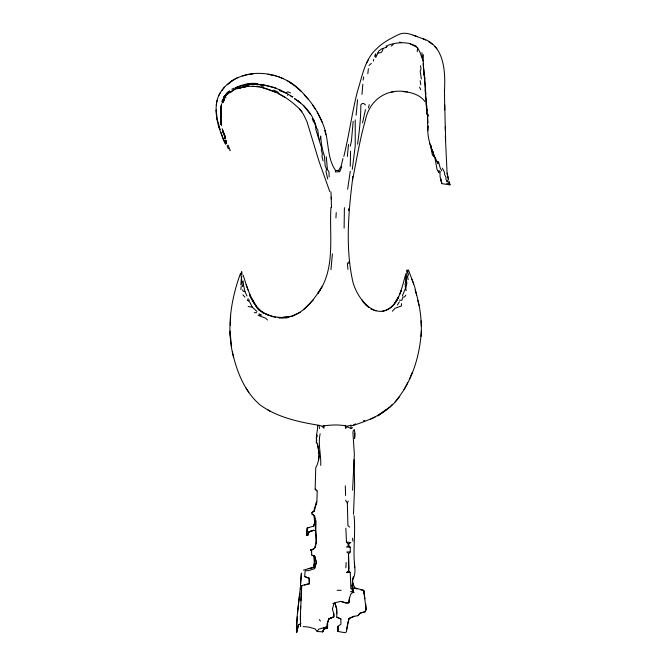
<?xml version="1.0" encoding="UTF-8"?>
<svg xmlns="http://www.w3.org/2000/svg" width="666" height="666" viewBox="0 0 666 666"><rect width="100%" height="100%" fill="white"/><g stroke="black" fill="none" stroke-linecap="round" stroke-linejoin="round"><path stroke-width="1" d="M316.525 504.279L316.616 501.939L316.442 504.57M316.616 490.526L315.16 489.36L315.742 467.715C320.046 460.422 319.205 451.656 317.499 443.723M300.533 609.007L300.674 606.227M300.241 589.11L301.407 573.026L300.533 583.849M335.93 217.89L336.222 212.621M345.87 567.757L346.162 562.495M395.021 401.889C411.821 382.542 419.805 356.385 421.345 331.102M297.486 613.536L300.241 588.819M221.137 111.93L221.254 117.84L221.254 111.93M221.254 114.918L221.545 105.261M230.611 315.892L230.319 325.249M299.65 593.498C298.31 605.577 296.661 617.499 296.437 629.778M300.533 613.977L300.533 626.556L300.241 623.925M300.241 619.247L301.698 585.605L309.307 583.558M317.207 490.817L316.908 501.356L314.277 511.297L311.938 512.47L311.938 513.936L313.986 515.692C314.985 526.248 317.432 537.412 314.868 547.868L311.646 549.916L311.355 552.256M344.405 207.65L344.114 228.13M348.626 210.631L348.743 208.641M361.963 94.439L362.837 84.199M354.645 438.161L354.945 433.191L354.354 429.687M421.054 336.363C422.202 320.762 419.888 305.028 415.201 290.143M352.597 490.234L354.354 454.254L352.897 432.026L353.771 429.978M297.311 616.608L296.437 632.409M353.188 121.354L351.432 140.951L350.258 146.22M303.163 626.556L309.016 627.139L315.16 628.895L317.207 631.526L322.76 631.826L323.643 629.187L327.439 628.021L327.589 621.295M417.249 51.732L417.54 47.636L409.648 43.54C402.539 41.958 394.73 42.84 387.995 45.296L386.247 47.344L381.851 48.801L378.929 50.849L375.707 57.576L375.707 53.779L374.542 56.41M220.671 109.649L221.545 103.804M301.698 585.605L300.824 600.815M315.451 521.245L313.403 526.215L307.259 527.972L306.668 535.289L307.842 535.289L309.016 531.776L313.403 530.319L315.334 530.669M352.597 579.17L352.014 588.236M220.962 105.852C219.547 112.055 222.178 118.556 220.671 124.567L220.671 112.87M306.668 535.289L307.259 527.972M348.509 144.464L347.336 156.46M352.597 180.153L352.897 176.64C348.501 211.297 345.163 247.585 352.897 281.951C357.442 299.434 377.031 323.818 394.722 303.896M357.575 144.172C359.365 131.044 360.889 118.248 360.789 104.97L362.254 103.505L363.719 103.505L365.468 104.97M240.851 284.882L241.442 277.272L240.851 274.933L241.733 271.711L242.024 274.642M332.417 253.871L330.952 269.663M304.429 585.064L309.307 583.849L309.307 578.288L304.628 576.531L305.211 570.687L308.425 570.687L314.568 568.639L316.325 562.495L314.868 556.643L311.646 554.886L311.646 552.256M352.306 169.331L355.236 145.921L355.236 119.888M240.851 289.56L241.15 286.63M342.948 158.508L341.192 166.109L338.561 170.496L335.631 170.496C326.365 157.434 329.362 139.71 323.343 125.158C319.156 113.678 312.446 103.272 304.037 94.439C287.262 73.884 254.62 66.342 231.785 80.986M316.616 437.87L316.908 434.948L316.616 437.579M332.417 609.298L333.882 613.977L333.583 616.899L328.904 618.947L327.148 623.634L327.148 626.848L318.664 629.187L317.207 631.526M337.97 626.265L337.97 631.526L337.97 626.265L340.9 624.217L340.9 618.947L336.805 617.199L336.805 609.007L335.048 603.446L333 603.446M320.13 433.774C317.832 444.347 321.278 454.778 320.712 465.376M357.575 99.709L356.11 115.21M367.815 73.668L368.398 68.698M317.499 443.531L316.325 442.557L316.616 435.239M332.417 609.007L334.174 602.863L340.9 601.398L346.162 603.155L348.801 602.863L349.384 598.185L350.849 594.089L353.48 591.749L353.48 589.701M352.697 589.793L352.897 583.258L351.873 585.897M318.664 459.815L319.397 454.936M346.745 629.187L349.092 618.364L353.771 616.316L357.867 615.734L359.915 613.394L365.468 611.638L366.059 609.007L363.719 590.284L354.945 587.945L352.897 588.236M313.694 119.888L316.034 127.497L315.742 129.254L321.595 147.969L321.295 150.025L322.469 154.412L321.886 155.869L323.052 160.847M347.627 189.219L350.258 171.378M373.368 61.089L373.659 59.341M216.275 105.261C217.158 92.591 226.898 82.559 237.929 77.472M303.455 570.096L313.403 567.465L314.277 562.495L313.986 555.469M348.801 602.863L349.675 597.593M363.128 80.103L363.719 76.89M217.158 100.291C213.62 115.376 219.414 130.611 225.641 144.172L223.593 140.368L220.962 132.467M298.485 624.8L296.728 632.409L298.485 624.8L300.94 623.576M308.133 568.639L313.694 567.465L314.568 562.787L314.185 555.669M335.631 170.496L335.339 171.961L339.727 171.67L341.775 166.691M362.545 122.819L365.468 109.649M316.325 442.557L316.716 440.609M353.188 176.64C356.959 157.651 360.065 138.511 365.468 119.888C369.53 100.658 385.273 88.903 404.961 91.517M407.009 269.963L406.718 276.981L406.135 276.099L405.552 279.32L406.718 283.708L405.844 288.095L406.135 290.726M316.616 501.356L313.694 511.297L311.938 512.47M433.341 153.238L432.75 152.656L433.05 151.482C433.508 155.986 436.721 159.474 437.728 163.769L438.603 162.013L437.146 161.43M343.822 156.46C349.184 134.782 351.998 112.562 357.575 90.926C362.254 76.407 364.652 59.457 376.59 48.801C382.625 42.582 390.551 38.503 398.235 34.765C406.227 30.553 414.81 36.314 422.519 38.561C444.921 45.504 445.462 72.594 444.455 91.808M319.547 140.368L320.712 135.981C321.07 143.123 322.286 149.9 324.517 156.46L325.1 165.526L326.565 169.331L325.982 171.378L327.73 178.979M405.844 273.759C401.781 287.346 398.992 307.792 382.259 311.263M368.398 107.892L369.272 104.679M314.568 568.639L316.325 562.196L314.868 556.643M424.567 78.938L425.732 94.73C425.507 81.335 422.51 67.99 423.393 54.654M383.025 48.801L382.434 50.849L380.977 52.606L377.464 53.188M428.363 126.032C426.282 135.598 430.96 144.863 432.167 154.121L433.05 155.869M349.092 618.364L347.627 623.634L346.462 631.826L344.996 632.7L338.27 631.526M404.961 284.59L406.718 279.029L406.135 276.69M314.868 547.868L316.616 542.307L315.742 532.067L316.034 521.245L314.568 515.692L311.938 513.936M240.851 273.759L241.733 272.003M256.943 311.497L252.264 307.109L249.625 301.848L247.577 300.383L248.168 298.626M416.666 295.121L414.618 286.63L408.474 269.963L407.6 272.003L408.474 274.35L407.6 276.981L408.183 279.612M406.718 281.66L406.718 283.708L405.261 286.338L405.552 288.095L402.331 295.995M357.867 615.734L359.915 613.103L365.184 611.638L366.059 609.007M307.842 535.289L306.668 534.998L307.55 535.289L308.716 532.067L313.403 530.319L315.393 530.785M223.593 98.826L224.767 96.195L222.128 101.165M240.268 274.051C230.719 300.358 226.282 329.762 233.541 357.134M400.574 292.191L401.165 290.634M399.7 294.53L401.107 290.784M412.279 372.344L409.349 379.37M313.403 526.215L315.451 520.954M352.306 579.462L353.48 576.531M307.55 535.289L309.016 531.776L313.694 530.319M349.675 527.097L347.918 525.632L347.336 503.105L348.21 501.057M322.76 631.826L323.934 629.187L322.469 631.826M223.01 102.631L224.475 99.417L222.427 102.922M407.6 382.875L404.087 389.61M218.914 95.313L220.088 92.974M221.836 101.756L223.01 99.417M225.641 97.952L225.932 97.369M225.058 137.737L225.349 137.146L222.128 128.663M225.058 140.076L226.224 142.416L225.932 142.999L226.515 142.416L226.224 140.368M366.641 63.137L368.107 60.215M352.597 579.753C356.876 572.81 354.054 564.502 354.062 556.934C353.729 543.165 355.444 529.445 354.062 515.692M394.896 303.13L398.526 296.87M394.43 303.604L398.526 297.169M395.662 302.372L397.061 300.091M441.433 181.71L441.824 183.658L450.016 184.832L449.134 182.492L447.086 181.61L448.551 179.271L447.086 173.135L445.338 135.981M396.77 300.091L398.817 296.87M397.361 305.061L399.409 301.848M223.884 98.535L226.515 94.439L229.737 91.808L226.515 94.439L229.445 92.391L226.515 94.439L229.096 92.099M242.024 281.951L243.19 281.077L243.49 284.882L242.316 286.63L241.442 277.272L242.024 276.69M405.844 295.121L404.67 296.87L402.913 297.169L401.748 300.383L399.409 300.091M222.128 90.343L224.475 87.129M399.7 396.337C388.753 412.479 370.388 419.913 352.597 425.591L350.849 425.299L347.336 426.173C339.419 424.392 330.269 424.775 322.178 426.173L318.956 425.299C298.959 422.053 277.705 417.432 260.747 405.403C244.672 392.191 236.746 371.645 232.367 351.873M223.884 97.369L228.713 92.174M223.884 96.662L227.98 92.099M226.815 94.147L223.884 97.661L230.028 91.808M350.258 551.964L348.801 553.721L346.745 551.964L350.258 551.964L350.258 547.277L348.801 545.82L346.462 546.986L350.258 547.277M392.382 404.237L390.043 406.868L377.755 415.642L380.169 414.102M392.382 311.205L395.021 308.283L401.456 305.944L401.456 303.604M224.176 96.72L229.737 91.517M229.445 90.926L226.224 93.856L229.445 91.217M313.403 299.8L303.455 309.74M446.794 183.366L448.26 184.249L449.425 183.075M348.509 570.978L349.092 568.348L348.509 553.721L348.509 570.978L346.745 572.435L350.258 572.435L350.849 588.528L352.897 590.284L353.48 591.749L352.114 592.723M327.439 628.021L327.73 623.925M227.397 84.79L232.367 80.694M368.981 65.476L371.32 63.428M386.538 409.498L380.977 413.594M391.217 46.17L393.265 44.414M346.745 572.435L348.801 570.687L350.258 572.435M345.288 425.299L345.579 428.513L347.044 426.756L351.14 428.513L352.597 427.639M287.362 95.313L288.536 94.439L292.341 97.069L290.875 95.904M226.515 94.147L228.929 92.391M377.755 415.934L380.169 414.177M346.462 542.016L348.21 544.064L350.849 542.599L346.462 542.016L345.87 528.263M352.597 425.591L355.527 423.834M235.298 89.102L230.028 92.682L233.25 89.76L235.439 88.878M300.241 312.379L293.506 315.592M286.78 92.391L287.953 91.808L290.584 92.974M307.259 528.263L309.016 527.389M349.092 618.656L354.062 616.316M370.737 419.147L375.125 417.099M231.785 89.177L233.833 88.295M288.536 94.439C272.977 84.873 252.372 81.052 234.998 88.004C242.083 84.565 249.958 82.567 257.817 83.616M323.643 629.187L327.73 627.73M333.882 613.977L333.882 616.899L328.904 618.656L327.439 623.343L327.148 626.848L323.643 627.73M242.607 76.007L247.577 74.55L252.847 73.959M363.42 420.904L364.785 420.512M236.755 88.586L245.538 86.538M236.463 88.586L248.46 86.247M236.463 88.878L245.829 86.538M350.557 591.749L352.897 591.158M293.506 315.892C284.548 318.373 274.767 317.84 266.159 314.277M391.508 92.099L394.43 91.517M313.403 549.333L310.473 549.916L313.694 549.333M242.024 87.129L248.751 86.247M247.577 300.383L249.625 300.091M347.044 602.763L348.801 602.572M245.238 85.956L248.168 85.664M288.245 317.058L283.266 317.349C301.523 317.066 313.178 300.94 321.886 286.929L317.79 293.656C335.972 268.589 329.129 236.114 330.952 207.359M247.286 84.199L262.504 84.49L275.957 88.004M333.208 603.529L335.048 603.446L336.513 608.716L336.805 613.686M248.168 86.247L256.943 86.538M279.762 90.634L286.488 93.265M425.149 89.469L426.906 114.044L427.197 109.649M316.034 127.497L317.79 129.837L318.664 137.737M225.058 137.146L225.058 138.903L224.176 134.807L225.349 137.146L222.427 129.837M226.224 142.416L226.515 143.581M229.737 150.608L230.319 150.608M254.312 312.67L256.651 312.67M278.005 317.64L283.266 317.64M279.179 317.932L287.071 317.932M313.694 511.297L314.277 511.297M313.986 515.692L314.568 515.692M337.096 590.284L341.192 590.284M365.184 611.638L366.059 608.716L365.767 604.037M333.882 616.899L328.904 618.947M407.301 91.808L403.213 91.517C411.155 92.291 419.946 94.647 424.858 101.457M252.556 86.247C271.52 87.496 289.435 97.702 301.989 111.697M256.651 86.247L259.282 86.538M248.168 306.526L252.264 307.109M246.994 295.995L244.946 291.608L243.49 291.317L242.316 289.852M273.851 316.941L275.491 317.291M260.747 85.664L263.378 86.247M360.864 589.918L363.719 590.576L364.885 598.767M268.057 74.251L273.027 75.424M261.039 86.98L262.795 87.421M354.354 588.236L357.134 588.969M340.9 601.398L346.162 602.863M263.087 87.712L275.083 92.099M409.648 43.54L415.784 45.879L416.375 46.753M273.326 75.133L276.248 76.007M413.153 35.348L416.958 36.513M399.7 42.075L401.456 42.666M292.041 96.487L292.923 96.778M448.26 184.249L450.016 184.832L449.134 181.319M371.029 309.157L375.999 310.914M264.252 313.253L273.027 316.766M304.628 576.531L309.307 578.288M278.879 76.89L283.266 78.646M336.805 617.199L340.9 618.947M278.588 92.391L273.618 90.052M258.991 313.844L261.621 315.01L258.117 315.301L265.717 318.231L267.474 319.98M422.519 38.561L425.732 40.027M427.489 116.092L428.072 116.384L428.363 114.627L427.489 114.918L427.78 130.711M432.167 149.434L431.585 149.142L431.876 150.899M268.057 315.01C261.447 312.362 256.368 307.084 252.73 301.082M287.362 80.694L293.506 84.79L301.407 91.517M285.023 97.369L278.296 93.565M300.533 102.922L294.389 98.535C304.886 105.161 313.544 115.185 316.325 127.497M310.473 550.208L311.938 551.082M267.765 409.79L270.105 411.255M263.961 313.544L258.408 309.74L255.328 305.503M311.646 554.886L314.868 556.934M428.363 41.492L432.167 44.123M289.702 82.151L293.506 84.79M262.204 311.788L264.252 313.544M366.059 305.061L368.689 307.401M431.293 147.969L432.75 152.656M438.902 170.496L440.651 172.253M338.561 170.496L339.727 171.67M227.98 148.268L227.106 145.629M366.641 305.644L363.719 302.722L361.963 299.8M322.178 426.465L323.934 428.221L323.934 425.591M315.16 489.069L316.908 490.817M304.329 95.022L308.133 99.117M434.798 46.462L436.854 48.801M242.899 294.83L244.946 297.169M297.893 100.583L299.359 102.339M441.242 181.027L440.068 176.64L440.068 173.718L437.146 169.913L434.798 157.334M319.255 619.538L320.421 621.003M299.65 109.066L303.455 114.336L306.968 121.645L318.956 161.139L329.787 191.558M417.54 47.636L419.888 52.023L423.101 61.089M353.088 591.258L354.062 592.623M279.762 89.76L280.344 90.634M246.12 284.59L250.799 296.87L256.651 306.526M312.82 105.261L315.451 109.357M246.12 388.145L248.751 392.241M310.181 114.044L303.455 105.261M429.537 143.29L431.002 145.629L431.585 148.268M441.824 170.796L440.359 168.448L438.603 162.013M345.579 500.183L347.336 503.105M252.556 300.383L254.603 303.896L250.799 296.87M433.341 154.995L434.507 157.043L434.215 155.286M317.207 111.988L322.178 122.228M442.407 168.157L444.455 172.253L444.746 174.883L445.92 176.931L445.92 179.271L447.086 181.61M228.563 148.268L228.863 148.851M252.264 300.383L249.334 294.239L251.823 299.509M354.945 587.945L352.897 583.849L352.647 578.729M229.445 148.56L230.028 149.733M427.197 114.044L426.906 113.453L426.906 114.044M433.633 155.286L434.732 157.7M419.588 87.129L420.762 89.76M441.824 183.075L440.95 181.027L440.95 178.979M223.884 134.124L222.427 130.128L223.01 132.759M229.154 147.877L227.98 145.046M312.229 118.723L313.694 122.228M225.932 140.951L226.515 142.416M411.988 279.32L413.736 283.999M249.625 294.239L250.508 296.87M247.877 289.852L243.19 275.225M220.088 129.545L217.682 120.887M218.323 124.867L219.788 129.545M438.311 171.378L438.603 172.544M407.009 270.254L407.301 271.42M417.832 300.383L419.006 305.353M324.808 130.419L325.782 134.807M317.207 443.431L319.255 453.962M447.086 173.135L448.26 179.271M420.471 65.776L421.054 68.989L420.179 71.037L421.345 78.938M431.002 145.921L431.293 147.536M318.956 425.299L319.547 428.513M423.976 73.959L424.858 78.938L423.101 63.728M231.493 346.603L230.028 331.102M425.441 94.73L426.315 100L426.315 104.97M420.179 80.694L420.762 84.79M243.49 284.882L244.946 291.608M426.615 104.97L427.197 109.94M216.575 114.918L216.275 109.94L217.158 119.888M347.918 269.372L347.336 262.937M330.952 191.85L331.535 207.65M316.325 437.579L316.616 440.218C315.609 435.198 318.098 430.469 317.499 425.591M421.928 52.606L422.519 58.458M352.597 538.211L352.897 541.133M350.849 425.299L351.14 428.513M363.719 590.284L364.011 593.498M221.254 120.18L221.545 125.741M445.338 126.615L445.629 140.659M345.288 485.847L345.579 495.504M444.455 89.469L444.746 109.94M354.062 459.815L354.645 485.556L353.48 514.227M326.273 156.751L327.439 169.622L328.904 171.67L329.195 176.931M230.028 331.393L230.319 336.363M444.746 104.679L445.338 130.419M427.93 123.11L427.489 114.627M421.054 320.862L421.345 326.124M348.651 261.771L348.751 263.528M354.354 562.495L354.645 567.757M331.243 197.119L331.343 198.876M309.016 578.288L309.307 583.849M386.247 45.588L386.247 47.344M354.645 433.191L354.645 438.461M350.557 151.19L350.258 166.4M348.801 544.064L348.801 545.82M348.21 544.064L348.21 545.82"/></g></svg>
